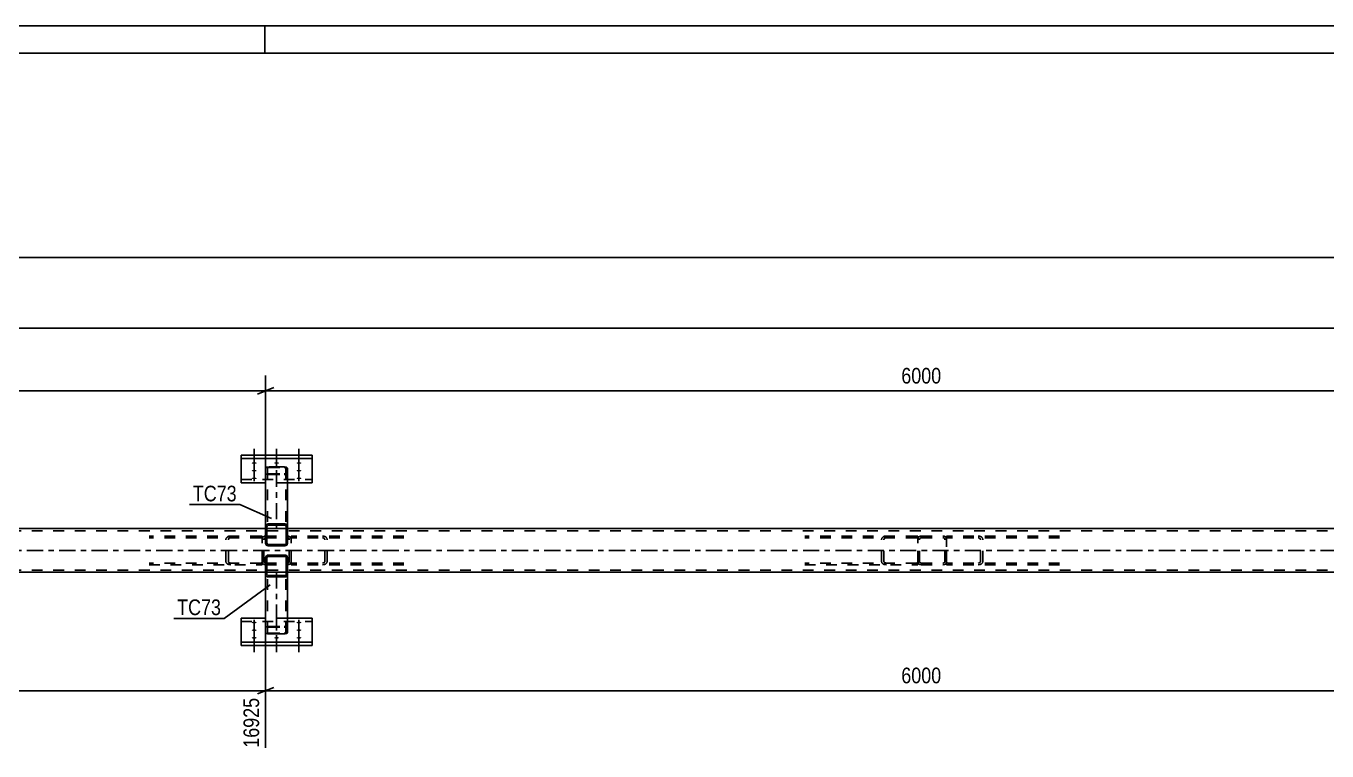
# Model space of a CAD drawing. Header units: millimetres. Extents: x -172 to 1017, y -617 to 224.
# Drawn here: x 553.1 to 791.3, y 91 to 223.6 of the extents above; entities that cross this region are included whole.
import ezdxf

# ---------------------------------------------------------------- set-up
doc = ezdxf.new("R2010")
doc.units = ezdxf.units.MM
doc.linetypes.add('DXK_LINE_DOT2', pattern=[3.9198, 1.9599, -1.9599])
doc.linetypes.add('DXK_LINE_DOT3', pattern=[5.9187, 2.979, -0.9799, 0.9799, -0.9799])
doc.styles.add('Arial Narrow', font='ARIALN.TTF', dxfattribs={"height": 0.2})

# ---------------------------------------------------------------- blocks, each defined once
blk = doc.blocks.new('Unknown-761545786-1135')
at = {"color": 5, "linetype": 'Continuous'}
for p, q in [((1016.83, 223.65), (-172.17, 223.65)), ((596.83, 218.65), (596.83, 223.65)), ((1011.83, 218.65), (-167.17, 218.65))]:
    blk.add_line(p, q, dxfattribs=at)
blk = doc.blocks.new('Bolt-761545786-3634 - 3568')
at = {"linetype": 'Continuous'}
for points in [[(594.9, 114.32), (594.81, 114.33), (594.72, 114.34), (594.64, 114.35), (594.57, 114.37), (594.52, 114.4), (594.48, 114.43), (594.46, 114.46), (594.46, 114.49), (594.48, 114.52), (594.52, 114.55), (594.57, 114.58), (594.64, 114.6), (594.72, 114.61), (594.81, 114.62), (594.9, 114.63), (594.99, 114.62), (595.08, 114.61), (595.16, 114.6), (595.23, 114.58), (595.28, 114.55), (595.32, 114.52), (595.34, 114.49), (595.34, 114.46), (595.32, 114.43), (595.28, 114.4), (595.23, 114.37), (595.16, 114.35), (595.08, 114.34), (594.99, 114.33)], [(603.1, 114.32), (603.01, 114.33), (602.92, 114.34), (602.84, 114.35), (602.77, 114.37), (602.72, 114.4), (602.68, 114.43), (602.66, 114.46), (602.66, 114.49), (602.68, 114.52), (602.72, 114.55), (602.77, 114.58), (602.84, 114.6), (602.92, 114.61), (603.01, 114.62), (603.1, 114.63), (603.19, 114.62), (603.28, 114.61), (603.36, 114.6), (603.43, 114.58), (603.48, 114.55), (603.52, 114.52), (603.54, 114.49), (603.54, 114.46), (603.52, 114.43), (603.48, 114.4), (603.43, 114.37), (603.36, 114.35), (603.28, 114.34), (603.19, 114.33)], [(594.9, 112.92), (594.81, 112.93), (594.72, 112.94), (594.64, 112.95), (594.57, 112.97), (594.52, 113), (594.48, 113.03), (594.46, 113.06), (594.46, 113.09), (594.48, 113.12), (594.52, 113.15), (594.57, 113.17), (594.64, 113.19), (594.72, 113.21), (594.81, 113.22), (594.9, 113.22), (594.99, 113.22), (595.08, 113.21), (595.16, 113.19), (595.23, 113.17), (595.28, 113.15), (595.32, 113.12), (595.34, 113.09), (595.34, 113.06), (595.32, 113.03), (595.28, 113), (595.23, 112.97), (595.16, 112.95), (595.08, 112.94), (594.99, 112.93)], [(603.1, 112.92), (603.01, 112.93), (602.92, 112.94), (602.84, 112.95), (602.77, 112.97), (602.72, 113), (602.68, 113.03), (602.66, 113.06), (602.66, 113.09), (602.68, 113.12), (602.72, 113.15), (602.77, 113.17), (602.84, 113.19), (602.92, 113.21), (603.01, 113.22), (603.1, 113.22), (603.19, 113.22), (603.28, 113.21), (603.36, 113.19), (603.43, 113.17), (603.48, 113.15), (603.52, 113.12), (603.54, 113.09), (603.54, 113.06), (603.52, 113.03), (603.48, 113), (603.43, 112.97), (603.36, 112.95), (603.28, 112.94), (603.19, 112.93)], [(594.9, 111.52), (594.81, 111.52), (594.72, 111.53), (594.64, 111.55), (594.57, 111.57), (594.52, 111.6), (594.48, 111.62), (594.46, 111.65), (594.46, 111.69), (594.48, 111.72), (594.52, 111.75), (594.57, 111.77), (594.64, 111.79), (594.72, 111.81), (594.81, 111.82), (594.9, 111.82), (594.99, 111.82), (595.08, 111.81), (595.16, 111.79), (595.23, 111.77), (595.28, 111.75), (595.32, 111.72), (595.34, 111.69), (595.34, 111.65), (595.32, 111.62), (595.28, 111.6), (595.23, 111.57), (595.16, 111.55), (595.08, 111.53), (594.99, 111.52)], [(599, 111.52), (598.91, 111.52), (598.82, 111.53), (598.74, 111.55), (598.67, 111.57), (598.62, 111.6), (598.58, 111.62), (598.56, 111.65), (598.56, 111.69), (598.58, 111.72), (598.62, 111.75), (598.67, 111.77), (598.74, 111.79), (598.82, 111.81), (598.91, 111.82), (599, 111.82), (599.09, 111.82), (599.18, 111.81), (599.26, 111.79), (599.33, 111.77), (599.38, 111.75), (599.42, 111.72), (599.44, 111.69), (599.44, 111.65), (599.42, 111.62), (599.38, 111.6), (599.33, 111.57), (599.26, 111.55), (599.18, 111.53), (599.09, 111.52)], [(603.1, 111.52), (603.01, 111.52), (602.92, 111.53), (602.84, 111.55), (602.77, 111.57), (602.72, 111.6), (602.68, 111.62), (602.66, 111.65), (602.66, 111.69), (602.68, 111.72), (602.72, 111.75), (602.77, 111.77), (602.84, 111.79), (602.92, 111.81), (603.01, 111.82), (603.1, 111.82), (603.19, 111.82), (603.28, 111.81), (603.36, 111.79), (603.43, 111.77), (603.48, 111.75), (603.52, 111.72), (603.54, 111.69), (603.54, 111.65), (603.52, 111.62), (603.48, 111.6), (603.43, 111.57), (603.36, 111.55), (603.28, 111.53), (603.19, 111.52)]]:
    blk.add_hatch(color=1, dxfattribs=at).paths.add_polyline_path(points)
at = {"color": 1, "linetype": 'Continuous'}
for p, q in [((594.9, 114.96), (594.9, 111.84)), ((603.1, 114.96), (603.1, 111.84)), ((594.9, 113.56), (594.9, 110.44)), ((594.9, 112.16), (594.9, 109.04)), ((599, 112.16), (599, 109.04)), ((603.1, 113.56), (603.1, 110.44)), ((603.1, 112.16), (603.1, 109.04))]:
    blk.add_line(p, q, dxfattribs=at)
at = {"color": 1, "linetype": 'DXK_LINE_DOT2'}
blk.add_line((599, 114.96), (599, 111.84), dxfattribs=at)
blk = doc.blocks.new('Part-761545786-3579 - 3568')
at = {"color": 2, "linetype": 'Continuous'}
for p, q in [((597, 132.04), (597.03, 132.23)), ((597, 132.04), (597, 129)), ((597.03, 132.23), (597.14, 132.38)), ((597.14, 132.38), (597.29, 132.49)), ((597.26, 132.13), (597.24, 132.04)), ((597.24, 129), (597.24, 132.04)), ((597.31, 132.21), (597.26, 132.13)), ((597.29, 132.49), (597.48, 132.52)), ((597.39, 132.26), (597.31, 132.21)), ((597.48, 132.28), (597.39, 132.26)), ((600.52, 132.52), (597.48, 132.52)), ((600.52, 132.28), (597.48, 132.28)), ((600.52, 132.52), (600.7, 132.49)), ((600.61, 132.26), (600.52, 132.28)), ((600.69, 132.21), (600.61, 132.26)), ((600.74, 132.13), (600.69, 132.21)), ((600.7, 132.49), (600.86, 132.38)), ((600.76, 132.04), (600.74, 132.13)), ((600.76, 129), (600.76, 132.04)), ((600.86, 132.38), (600.96, 132.23)), ((600.96, 132.23), (601, 132.04)), ((601, 132.04), (601, 129)), ((597, 129), (597.03, 128.82)), ((597.03, 128.82), (597.14, 128.66)), ((597.14, 128.66), (597.29, 128.56)), ((597.24, 129), (597.26, 128.91)), ((597.26, 128.91), (597.31, 128.83)), ((597.31, 128.83), (597.39, 128.78)), ((597.39, 128.78), (597.48, 128.76)), ((600.52, 128.76), (597.48, 128.76)), ((600.52, 128.76), (600.61, 128.78)), ((600.61, 128.78), (600.69, 128.83)), ((600.69, 128.83), (600.74, 128.91)), ((600.7, 128.56), (600.86, 128.66)), ((600.74, 128.91), (600.76, 129)), ((600.86, 128.66), (600.96, 128.82)), ((600.96, 128.82), (601, 129)), ((597.29, 128.56), (597.48, 128.52)), ((600.52, 128.52), (597.48, 128.52)), ((600.52, 128.52), (600.7, 128.56))]:
    blk.add_line(p, q, dxfattribs=at)
at = {"color": 7, "linetype": 'DXK_LINE_DOT2'}
for p, q in [((597.24, 131.66), (597, 131.66)), ((597.24, 132.04), (597.24, 129)), ((600.76, 132.04), (600.76, 129)), ((601, 131.66), (600.76, 131.66)), ((597.03, 128.82), (597, 129)), ((601, 129), (600.96, 128.82)), ((597.48, 128.52), (597.29, 128.56)), ((600.7, 128.56), (600.52, 128.52))]:
    blk.add_line(p, q, dxfattribs=at)
for centre, start, end in [((597.48, 129), 202.5, 247.5), ((600.52, 129), 292.5, 337.5)]:
    blk.add_arc(centre, 0.48, start, end, dxfattribs=at)
blk = doc.blocks.new('Part-761545786-3580 - 3568')
at = {"color": 2, "linetype": 'Continuous'}
for p, q in [((597.04, 126.51), (597, 126.33)), ((597, 123.29), (597, 126.33)), ((597.14, 126.67), (597.04, 126.51)), ((597.3, 126.77), (597.14, 126.67)), ((597.26, 126.42), (597.24, 126.33)), ((597.24, 126.33), (597.24, 123.29)), ((597.31, 126.5), (597.26, 126.42)), ((597.48, 126.81), (597.3, 126.77)), ((597.39, 126.55), (597.31, 126.5)), ((597.48, 126.57), (597.39, 126.55)), ((600.52, 126.81), (597.48, 126.81)), ((600.52, 126.57), (597.48, 126.57)), ((600.7, 126.77), (600.52, 126.81)), ((600.61, 126.55), (600.52, 126.57)), ((600.69, 126.5), (600.61, 126.55)), ((600.74, 126.42), (600.69, 126.5)), ((600.86, 126.67), (600.7, 126.77)), ((600.76, 126.33), (600.74, 126.42)), ((600.76, 126.33), (600.76, 123.29)), ((600.96, 126.51), (600.86, 126.67)), ((601, 126.33), (600.96, 126.51)), ((601, 123.29), (601, 126.33)), ((597.04, 123.1), (597, 123.29)), ((597.14, 122.95), (597.04, 123.1)), ((597.3, 122.84), (597.14, 122.95)), ((597.24, 123.29), (597.26, 123.2)), ((597.26, 123.2), (597.31, 123.12)), ((597.48, 122.81), (597.3, 122.84)), ((597.31, 123.12), (597.39, 123.07)), ((597.39, 123.07), (597.48, 123.05)), ((600.52, 123.05), (597.48, 123.05)), ((600.52, 122.81), (597.48, 122.81)), ((600.52, 123.05), (600.61, 123.07)), ((600.7, 122.84), (600.52, 122.81)), ((600.61, 123.07), (600.69, 123.12)), ((600.69, 123.12), (600.74, 123.2)), ((600.86, 122.95), (600.7, 122.84)), ((600.74, 123.2), (600.76, 123.29)), ((600.96, 123.1), (600.86, 122.95)), ((601, 123.29), (600.96, 123.1))]:
    blk.add_line(p, q, dxfattribs=at)
at = {"color": 7, "linetype": 'DXK_LINE_DOT2'}
for p, q in [((597, 126.33), (597.04, 126.51)), ((597.3, 126.77), (597.48, 126.81)), ((600.52, 126.81), (600.7, 126.77)), ((600.96, 126.51), (601, 126.33)), ((597, 123.29), (597, 123.66)), ((597.24, 123.66), (597, 123.66)), ((597.24, 123.29), (597.24, 123.66)), ((600.76, 123.29), (600.76, 123.66)), ((601, 123.66), (600.76, 123.66)), ((601, 123.29), (601, 123.66))]:
    blk.add_line(p, q, dxfattribs=at)
for centre, start, end in [((597.48, 126.33), 112.5, 157.5), ((600.52, 126.33), 22.5, 67.5)]:
    blk.add_arc(centre, 0.48, start, end, dxfattribs=at)
blk = doc.blocks.new('Part-761545786-3692 - 3568')
at = {"color": 7, "linetype": 'DXK_LINE_DOT2'}
for p, q in [((597, 123.29), (597, 123.66)), ((597.24, 123.66), (597, 123.66)), ((597.32, 112.61), (597.32, 123.66)), ((600.36, 123.66), (601, 123.66)), ((600.66, 123.66), (600.68, 123.66)), ((600.68, 112.61), (600.68, 123.66)), ((601, 123.29), (601, 123.66)), ((597, 113.54), (597.05, 113.62)), ((597.05, 113.62), (597.19, 113.69)), ((597.19, 113.69), (597.39, 113.74)), ((597.34, 113.58), (597.32, 113.54)), ((597.32, 112.61), (597.34, 112.57)), ((597.41, 113.62), (597.34, 113.58)), ((597.34, 112.57), (597.41, 112.53)), ((597.39, 113.74), (597.64, 113.76)), ((597.52, 113.64), (597.41, 113.62)), ((597.41, 112.53), (597.52, 112.51)), ((597.64, 113.65), (597.52, 113.64)), ((597.52, 112.51), (597.64, 112.5)), ((597.64, 113.76), (600.36, 113.76)), ((597.64, 113.65), (600.36, 113.65)), ((597.64, 112.5), (600.36, 112.5)), ((600.36, 113.76), (600.6, 113.74)), ((600.48, 113.64), (600.36, 113.65)), ((600.36, 112.5), (600.48, 112.51)), ((600.59, 113.62), (600.48, 113.64)), ((600.48, 112.51), (600.59, 112.53)), ((600.66, 113.58), (600.59, 113.62)), ((600.59, 112.53), (600.66, 112.57)), ((600.6, 113.74), (600.81, 113.69)), ((600.68, 113.54), (600.66, 113.58)), ((600.66, 112.57), (600.68, 112.61)), ((600.81, 113.69), (600.95, 113.62)), ((600.95, 113.62), (601, 113.54))]:
    blk.add_line(p, q, dxfattribs=at)
at = {"color": 2, "linetype": 'Continuous'}
for p, q in [((597, 112.61), (597, 123.29)), ((600.76, 123.66), (597.24, 123.66)), ((601, 112.61), (601, 123.29)), ((597.05, 112.52), (597, 112.61)), ((597.19, 112.45), (597.05, 112.52)), ((597.39, 112.41), (597.19, 112.45)), ((597.64, 112.39), (597.39, 112.41)), ((597.64, 112.39), (600.36, 112.39)), ((600.6, 112.41), (600.36, 112.39)), ((600.81, 112.45), (600.6, 112.41)), ((600.95, 112.52), (600.81, 112.45)), ((601, 112.61), (600.95, 112.52))]:
    blk.add_line(p, q, dxfattribs=at)
at = {"color": 7, "linetype": 'DXK_LINE_DOT3'}
blk.add_line((599, 123.66), (599, 113.07), dxfattribs=at)
blk = doc.blocks.new('Part-761545786-3713 - 3568')
at = {"color": 7, "linetype": 'DXK_LINE_DOT2'}
for p, q in [((716.41, 129.91), (716.36, 129.66)), ((716.36, 125.66), (716.36, 129.66)), ((716.68, 129.66), (716.7, 129.79)), ((716.68, 125.66), (716.68, 129.66)), ((717, 130.3), (716.75, 130.26)), ((716.88, 129.96), (717, 129.98)), ((717, 130.3), (721, 130.3)), ((717, 129.98), (721, 129.98)), ((721.24, 130.26), (721, 130.3)), ((721, 129.98), (721.12, 129.96)), ((721.3, 129.79), (721.32, 129.66)), ((721.32, 125.66), (721.32, 129.66)), ((721.64, 129.66), (721.59, 129.91)), ((721.64, 125.66), (721.64, 129.66)), ((716.36, 125.66), (716.41, 125.42)), ((716.7, 125.54), (716.68, 125.66)), ((716.75, 125.07), (717, 125.02)), ((717, 125.34), (716.88, 125.37)), ((717, 125.34), (721, 125.34)), ((717, 125.02), (721, 125.02)), ((721.12, 125.37), (721, 125.34)), ((721, 125.02), (721.24, 125.07)), ((721.32, 125.66), (721.3, 125.54)), ((721.59, 125.42), (721.64, 125.66))]:
    blk.add_line(p, q, dxfattribs=at)
for centre, radius, start, end in [((717, 129.66), 0.64, 112.5, 157.5), ((717, 129.66), 0.32, 112.5, 157.5), ((721, 129.66), 0.32, 22.5, 67.5), ((721, 129.66), 0.64, 22.5, 67.5), ((717, 125.66), 0.64, 202.5, 247.5), ((717, 125.66), 0.32, 202.5, 247.5), ((721, 125.66), 0.32, 292.5, 337.5), ((721, 125.66), 0.64, 292.5, 337.5)]:
    blk.add_arc(centre, radius, start, end, dxfattribs=at)
blk = doc.blocks.new('Part-761545786-3714 - 3568')
at = {"color": 7, "linetype": 'DXK_LINE_DOT2'}
for p, q in [((596.41, 129.91), (596.36, 129.66)), ((596.36, 125.66), (596.36, 129.66)), ((596.68, 129.66), (596.7, 129.79)), ((596.68, 125.66), (596.68, 129.66)), ((597, 130.3), (596.75, 130.26)), ((596.88, 129.96), (597, 129.98)), ((597, 130.3), (601, 130.3)), ((597, 129.98), (601, 129.98)), ((601.24, 130.26), (601, 130.3)), ((601, 129.98), (601.12, 129.96)), ((601.3, 129.79), (601.32, 129.66)), ((601.32, 125.66), (601.32, 129.66)), ((601.64, 129.66), (601.59, 129.91)), ((601.64, 125.66), (601.64, 129.66)), ((596.36, 125.66), (596.41, 125.42)), ((596.7, 125.54), (596.68, 125.66)), ((596.75, 125.07), (597, 125.02)), ((597, 125.34), (596.88, 125.37)), ((597, 125.34), (601, 125.34)), ((597, 125.02), (601, 125.02)), ((601.12, 125.37), (601, 125.34)), ((601, 125.02), (601.24, 125.07)), ((601.32, 125.66), (601.3, 125.54)), ((601.59, 125.42), (601.64, 125.66))]:
    blk.add_line(p, q, dxfattribs=at)
for centre, radius, start, end in [((597, 129.66), 0.64, 112.5, 157.5), ((597, 129.66), 0.32, 112.5, 157.5), ((601, 129.66), 0.32, 22.5, 67.5), ((601, 129.66), 0.64, 22.5, 67.5), ((597, 125.66), 0.64, 202.5, 247.5), ((597, 125.66), 0.32, 202.5, 247.5), ((601, 125.66), 0.32, 292.5, 337.5), ((601, 125.66), 0.64, 292.5, 337.5)]:
    blk.add_arc(centre, radius, start, end, dxfattribs=at)
blk = doc.blocks.new('Part-761545786-3596 - 3568')
at = {"color": 7, "linetype": 'DXK_LINE_DOT2'}
for p, q in [((858, 131.26), (-80, 131.26)), ((601, 131.66), (597, 131.66)), ((858, 124.06), (-80, 124.06)), ((857.4, 123.66), (237, 123.66)), ((601, 123.66), (597, 123.66))]:
    blk.add_line(p, q, dxfattribs=at)
at = {"color": 2, "linetype": 'Continuous'}
for p, q in [((597, 131.66), (421, 131.66)), ((837, 131.66), (601, 131.66)), ((597, 123.66), (421, 123.66)), ((837, 123.66), (601, 123.66))]:
    blk.add_line(p, q, dxfattribs=at)
at = {"color": 7, "linetype": 'DXK_LINE_DOT3'}
blk.add_line((-80, 127.66), (858, 127.66), dxfattribs=at)
blk = doc.blocks.new('Bolt-761545786-3631 - 3568')
at = {"linetype": 'Continuous'}
for points in [[(594.9, 143.81), (594.99, 143.81), (595.08, 143.8), (595.16, 143.78), (595.23, 143.76), (595.28, 143.73), (595.32, 143.71), (595.34, 143.68), (595.34, 143.64), (595.32, 143.61), (595.28, 143.58), (595.23, 143.56), (595.16, 143.54), (595.08, 143.52), (594.99, 143.51), (594.9, 143.51), (594.81, 143.51), (594.72, 143.52), (594.64, 143.54), (594.57, 143.56), (594.52, 143.58), (594.48, 143.61), (594.46, 143.64), (594.46, 143.68), (594.48, 143.71), (594.52, 143.73), (594.57, 143.76), (594.64, 143.78), (594.72, 143.8), (594.81, 143.81)], [(599, 143.81), (599.09, 143.81), (599.18, 143.8), (599.26, 143.78), (599.33, 143.76), (599.38, 143.73), (599.42, 143.71), (599.44, 143.68), (599.44, 143.64), (599.42, 143.61), (599.38, 143.58), (599.33, 143.56), (599.26, 143.54), (599.18, 143.52), (599.09, 143.51), (599, 143.51), (598.91, 143.51), (598.82, 143.52), (598.74, 143.54), (598.67, 143.56), (598.62, 143.58), (598.58, 143.61), (598.56, 143.64), (598.56, 143.68), (598.58, 143.71), (598.62, 143.73), (598.67, 143.76), (598.74, 143.78), (598.82, 143.8), (598.91, 143.81)], [(603.1, 143.81), (603.19, 143.81), (603.28, 143.8), (603.36, 143.78), (603.43, 143.76), (603.48, 143.73), (603.52, 143.71), (603.54, 143.68), (603.54, 143.64), (603.52, 143.61), (603.48, 143.58), (603.43, 143.56), (603.36, 143.54), (603.28, 143.52), (603.19, 143.51), (603.1, 143.51), (603.01, 143.51), (602.92, 143.52), (602.84, 143.54), (602.77, 143.56), (602.72, 143.58), (602.68, 143.61), (602.66, 143.64), (602.66, 143.68), (602.68, 143.71), (602.72, 143.73), (602.77, 143.76), (602.84, 143.78), (602.92, 143.8), (603.01, 143.81)], [(594.9, 142.41), (594.99, 142.4), (595.08, 142.39), (595.16, 142.38), (595.23, 142.36), (595.28, 142.33), (595.32, 142.3), (595.34, 142.27), (595.34, 142.24), (595.32, 142.21), (595.28, 142.18), (595.23, 142.16), (595.16, 142.14), (595.08, 142.12), (594.99, 142.11), (594.9, 142.11), (594.81, 142.11), (594.72, 142.12), (594.64, 142.14), (594.57, 142.16), (594.52, 142.18), (594.48, 142.21), (594.46, 142.24), (594.46, 142.27), (594.48, 142.3), (594.52, 142.33), (594.57, 142.36), (594.64, 142.38), (594.72, 142.39), (594.81, 142.4)], [(594.9, 141.01), (594.99, 141), (595.08, 140.99), (595.16, 140.98), (595.23, 140.96), (595.28, 140.93), (595.32, 140.9), (595.34, 140.87), (595.34, 140.84), (595.32, 140.81), (595.28, 140.78), (595.23, 140.75), (595.16, 140.73), (595.08, 140.72), (594.99, 140.71), (594.9, 140.7), (594.81, 140.71), (594.72, 140.72), (594.64, 140.73), (594.57, 140.75), (594.52, 140.78), (594.48, 140.81), (594.46, 140.84), (594.46, 140.87), (594.48, 140.9), (594.52, 140.93), (594.57, 140.96), (594.64, 140.98), (594.72, 140.99), (594.81, 141)], [(603.1, 142.41), (603.19, 142.4), (603.28, 142.39), (603.36, 142.38), (603.43, 142.36), (603.48, 142.33), (603.52, 142.3), (603.54, 142.27), (603.54, 142.24), (603.52, 142.21), (603.48, 142.18), (603.43, 142.16), (603.36, 142.14), (603.28, 142.12), (603.19, 142.11), (603.1, 142.11), (603.01, 142.11), (602.92, 142.12), (602.84, 142.14), (602.77, 142.16), (602.72, 142.18), (602.68, 142.21), (602.66, 142.24), (602.66, 142.27), (602.68, 142.3), (602.72, 142.33), (602.77, 142.36), (602.84, 142.38), (602.92, 142.39), (603.01, 142.4)], [(603.1, 141.01), (603.19, 141), (603.28, 140.99), (603.36, 140.98), (603.43, 140.96), (603.48, 140.93), (603.52, 140.9), (603.54, 140.87), (603.54, 140.84), (603.52, 140.81), (603.48, 140.78), (603.43, 140.75), (603.36, 140.73), (603.28, 140.72), (603.19, 140.71), (603.1, 140.7), (603.01, 140.71), (602.92, 140.72), (602.84, 140.73), (602.77, 140.75), (602.72, 140.78), (602.68, 140.81), (602.66, 140.84), (602.66, 140.87), (602.68, 140.9), (602.72, 140.93), (602.77, 140.96), (602.84, 140.98), (602.92, 140.99), (603.01, 141)]]:
    blk.add_hatch(color=1, dxfattribs=at).paths.add_polyline_path(points)
at = {"color": 1, "linetype": 'Continuous'}
for p, q in [((594.9, 143.17), (594.9, 146.29)), ((599, 143.17), (599, 146.29)), ((603.1, 143.17), (603.1, 146.29)), ((594.9, 141.77), (594.9, 144.89)), ((594.9, 140.37), (594.9, 143.49)), ((603.1, 141.77), (603.1, 144.89)), ((603.1, 140.37), (603.1, 143.49))]:
    blk.add_line(p, q, dxfattribs=at)
at = {"color": 1, "linetype": 'DXK_LINE_DOT2'}
blk.add_line((599, 140.37), (599, 143.49), dxfattribs=at)
blk = doc.blocks.new('Part-761545786-3728 - 3568')
at = {"color": 7, "linetype": 'DXK_LINE_DOT2'}
for p, q in [((721.9, 130.3), (721.64, 130.27)), ((721.64, 130.27), (721.64, 125.06)), ((721.64, 129.92), (721.73, 129.96)), ((721.73, 129.96), (721.9, 129.98)), ((742.32, 130.3), (721.9, 130.3)), ((742.32, 129.98), (721.9, 129.98)), ((727.72, 130.26), (727.39, 130.3)), ((727.39, 129.98), (727.56, 129.96)), ((727.79, 129.79), (727.83, 129.66)), ((727.83, 125.66), (727.83, 129.66)), ((728.27, 129.66), (728.2, 129.91)), ((728.27, 125.66), (728.27, 129.66)), ((721.73, 125.37), (721.64, 125.41)), ((721.64, 125.06), (721.9, 125.02)), ((721.9, 125.34), (721.73, 125.37)), ((742.32, 125.34), (721.9, 125.34)), ((742.32, 125.02), (721.9, 125.02)), ((727.56, 125.37), (727.39, 125.34)), ((727.39, 125.02), (727.72, 125.07)), ((727.83, 125.66), (727.79, 125.54)), ((728.2, 125.42), (728.27, 125.66))]:
    blk.add_line(p, q, dxfattribs=at)
for centre, radius, start, end in [((727.46, 129.57), 0.401, 32.4104, 75.4453), ((727.52, 129.48), 0.802, 32.4104, 75.4453), ((727.46, 125.76), 0.401, 284.5547, 327.5896), ((727.52, 125.85), 0.802, 284.5547, 327.5896)]:
    blk.add_arc(centre, radius, start, end, dxfattribs=at)
blk = doc.blocks.new('Part-761545786-3669 - 3568')
at = {"color": 7, "linetype": 'DXK_LINE_DOT2'}
for p, q in [((596.1, 130.3), (575.68, 130.3)), ((596.1, 129.98), (575.68, 129.98)), ((589.8, 129.91), (589.73, 129.66)), ((589.73, 125.66), (589.73, 129.66)), ((590.17, 129.66), (590.21, 129.79)), ((590.17, 125.66), (590.17, 129.66)), ((590.61, 130.3), (590.28, 130.26)), ((590.44, 129.96), (590.61, 129.98)), ((596.1, 130.3), (596.36, 130.27)), ((596.1, 129.98), (596.27, 129.96)), ((596.27, 129.96), (596.36, 129.92)), ((596.36, 125.06), (596.36, 130.27)), ((596.1, 125.34), (575.68, 125.34)), ((575.68, 125.02), (596.1, 125.02)), ((589.73, 125.66), (589.8, 125.42)), ((590.21, 125.54), (590.17, 125.66)), ((590.28, 125.07), (590.61, 125.02)), ((590.61, 125.34), (590.44, 125.37)), ((596.27, 125.37), (596.1, 125.34)), ((596.1, 125.02), (596.36, 125.06)), ((596.36, 125.41), (596.27, 125.37))]:
    blk.add_line(p, q, dxfattribs=at)
for centre, radius, start, end in [((590.48, 129.48), 0.802, 104.5548, 147.5896), ((590.54, 129.57), 0.401, 104.5548, 147.5896), ((590.48, 125.85), 0.802, 212.4104, 255.4452), ((590.54, 125.76), 0.401, 212.4104, 255.4452)]:
    blk.add_arc(centre, radius, start, end, dxfattribs=at)
blk = doc.blocks.new('Part-761545786-3737 - 3568')
at = {"color": 2, "linetype": 'Continuous'}
for p, q in [((597.05, 142.81), (597.19, 142.88)), ((597.19, 142.88), (597.39, 142.92)), ((597.39, 142.92), (597.64, 142.94)), ((597.64, 142.94), (600.36, 142.94)), ((600.36, 142.94), (600.6, 142.92)), ((600.6, 142.92), (600.81, 142.88)), ((600.81, 142.88), (600.95, 142.81)), ((597, 142.72), (597.05, 142.81)), ((597, 142.72), (597, 132.05)), ((600.95, 142.81), (601, 142.72)), ((601, 142.72), (601, 131.66)), ((600.76, 131.66), (597.24, 131.66))]:
    blk.add_line(p, q, dxfattribs=at)
at = {"color": 7, "linetype": 'DXK_LINE_DOT2'}
for p, q in [((597.05, 141.71), (597, 141.79)), ((597.19, 141.64), (597.05, 141.71)), ((597.39, 141.59), (597.19, 141.64)), ((597.34, 142.76), (597.32, 142.72)), ((597.32, 142.72), (597.32, 131.66)), ((597.32, 141.79), (597.34, 141.75)), ((597.41, 142.8), (597.34, 142.76)), ((597.34, 141.75), (597.41, 141.71)), ((597.64, 141.57), (597.39, 141.59)), ((597.52, 142.82), (597.41, 142.8)), ((597.41, 141.71), (597.52, 141.69)), ((597.64, 142.83), (597.52, 142.82)), ((597.52, 141.69), (597.64, 141.68)), ((597.64, 142.83), (600.36, 142.83)), ((597.64, 141.68), (600.36, 141.68)), ((597.64, 141.57), (600.36, 141.57)), ((600.48, 142.82), (600.36, 142.83)), ((600.36, 141.68), (600.48, 141.69)), ((600.6, 141.59), (600.36, 141.57)), ((600.59, 142.8), (600.48, 142.82)), ((600.48, 141.69), (600.59, 141.71)), ((600.66, 142.76), (600.59, 142.8)), ((600.59, 141.71), (600.66, 141.75)), ((600.81, 141.64), (600.6, 141.59)), ((600.68, 142.72), (600.66, 142.76)), ((600.66, 141.75), (600.68, 141.79)), ((600.68, 142.72), (600.68, 131.66)), ((600.95, 141.71), (600.81, 141.64)), ((601, 141.79), (600.95, 141.71)), ((597, 132.05), (597, 131.66)), ((597.24, 131.66), (597, 131.66)), ((600.66, 131.66), (600.68, 131.66)), ((601, 131.66), (600.76, 131.66))]:
    blk.add_line(p, q, dxfattribs=at)
at = {"color": 7, "linetype": 'DXK_LINE_DOT3'}
blk.add_line((599, 142.26), (599, 131.66), dxfattribs=at)
blk = doc.blocks.new('Part-761545786-3740 - 3568')
at = {"color": 2, "linetype": 'Continuous'}
for p, q in [((592.5, 110.25), (592.5, 115.3)), ((597, 115.3), (592.5, 115.3)), ((605.5, 115.3), (601, 115.3)), ((605.5, 110.25), (605.5, 115.3)), ((592.5, 110.85), (605.5, 110.85)), ((592.5, 110.25), (605.5, 110.25))]:
    blk.add_line(p, q, dxfattribs=at)
at = {"color": 7, "linetype": 'DXK_LINE_DOT2'}
for p, q in [((592.5, 114.69), (605.5, 114.69)), ((601, 115.3), (597, 115.3))]:
    blk.add_line(p, q, dxfattribs=at)
blk = doc.blocks.new('Part-761545786-3783 - 3568')
at = {"color": 7, "linetype": 'DXK_LINE_DOT2'}
for p, q in [((601.9, 130.3), (601.64, 130.27)), ((601.64, 125.06), (601.64, 130.27)), ((601.64, 129.92), (601.73, 129.96)), ((601.73, 129.96), (601.9, 129.98)), ((622.32, 130.3), (601.9, 130.3)), ((622.32, 129.98), (601.9, 129.98)), ((607.72, 130.26), (607.39, 130.3)), ((607.39, 129.98), (607.56, 129.96)), ((607.79, 129.79), (607.83, 129.66)), ((607.83, 125.66), (607.83, 129.66)), ((608.27, 129.66), (608.2, 129.91)), ((608.27, 125.66), (608.27, 129.66)), ((601.73, 125.37), (601.64, 125.41)), ((601.64, 125.06), (601.9, 125.02)), ((601.9, 125.34), (601.73, 125.37)), ((622.32, 125.34), (601.9, 125.34)), ((622.32, 125.02), (601.9, 125.02)), ((607.56, 125.37), (607.39, 125.34)), ((607.39, 125.02), (607.72, 125.07)), ((607.83, 125.66), (607.79, 125.54)), ((608.2, 125.42), (608.27, 125.66))]:
    blk.add_line(p, q, dxfattribs=at)
for centre, radius, start, end in [((607.46, 129.57), 0.401, 32.4104, 75.4453), ((607.52, 129.48), 0.802, 32.4104, 75.4453), ((607.46, 125.76), 0.401, 284.5547, 327.5896), ((607.52, 125.85), 0.802, 284.5547, 327.5896)]:
    blk.add_arc(centre, radius, start, end, dxfattribs=at)
blk = doc.blocks.new('Part-761545786-3784 - 3568')
at = {"color": 7, "linetype": 'DXK_LINE_DOT2'}
for p, q in [((716.1, 130.3), (695.68, 130.3)), ((716.1, 129.98), (695.68, 129.98)), ((709.8, 129.91), (709.73, 129.66)), ((709.73, 125.66), (709.73, 129.66)), ((710.17, 129.66), (710.21, 129.79)), ((710.17, 125.66), (710.17, 129.66)), ((710.61, 130.3), (710.28, 130.26)), ((710.44, 129.96), (710.61, 129.98)), ((716.1, 130.3), (716.36, 130.27)), ((716.1, 129.98), (716.27, 129.96)), ((716.27, 129.96), (716.36, 129.92)), ((716.36, 125.06), (716.36, 130.27)), ((716.1, 125.34), (695.68, 125.34)), ((695.68, 125.02), (716.1, 125.02)), ((709.73, 125.66), (709.8, 125.42)), ((710.21, 125.54), (710.17, 125.66)), ((710.28, 125.07), (710.61, 125.02)), ((710.61, 125.34), (710.44, 125.37)), ((716.27, 125.37), (716.1, 125.34)), ((716.1, 125.02), (716.36, 125.06)), ((716.36, 125.41), (716.27, 125.37))]:
    blk.add_line(p, q, dxfattribs=at)
for centre, radius, start, end in [((710.48, 129.48), 0.802, 104.5547, 147.5896), ((710.54, 129.57), 0.401, 104.5547, 147.5896), ((710.48, 125.85), 0.802, 212.4104, 255.4453), ((710.54, 125.76), 0.401, 212.4104, 255.4453)]:
    blk.add_arc(centre, radius, start, end, dxfattribs=at)
blk = doc.blocks.new('Part-761545786-3796 - 3568')
at = {"color": 2, "linetype": 'Continuous'}
for p, q in [((592.5, 140.03), (592.5, 145.08)), ((592.5, 145.08), (605.5, 145.08)), ((605.5, 144.48), (592.5, 144.48)), ((605.5, 145.08), (605.5, 140.03)), ((597, 140.03), (592.5, 140.03)), ((605.5, 140.03), (601, 140.03))]:
    blk.add_line(p, q, dxfattribs=at)
at = {"color": 7, "linetype": 'DXK_LINE_DOT2'}
for p, q in [((592.5, 140.64), (605.5, 140.64)), ((601, 140.03), (597, 140.03))]:
    blk.add_line(p, q, dxfattribs=at)
blk = doc.blocks.new('StraightDimension-761545786-3840 - 3568')
at = {"color": 7, "linetype": 'Continuous'}
for p, q in [((597, 114.67), (597, 91.56)), ((598.5, 102.6), (595.5, 101.4)), ((597, 102), (837, 102))]:
    blk.add_line(p, q, dxfattribs=at)
at = {"color": 0}
blk.add_wipeout([(721.26, 102.75), (721.26, 106.95), (712.74, 106.95), (712.74, 102.75)], dxfattribs=at)
at = {"color": 3, "style": 'Arial Narrow'}
blk.add_text('6000', height=2.863, dxfattribs=at).set_placement((713.34, 103.35))
blk = doc.blocks.new('StraightDimension-761545786-3855 - 3568')
at = {"color": 7, "linetype": 'Continuous'}
for p, q in [((417, 117.37), (417, 91.56)), ((597, 114.67), (597, 91.56)), ((418.5, 102.6), (415.5, 101.4)), ((595.5, 101.4), (598.5, 102.6)), ((417, 102), (597, 102))]:
    blk.add_line(p, q, dxfattribs=at)
at = {"color": 0}
blk.add_wipeout([(511.26, 102.75), (511.26, 106.95), (502.75, 106.95), (502.75, 102.75)], dxfattribs=at)
at = {"color": 0, "linetype": 'Continuous'}
blk.add_wipeout([(596.4, 101.3), (592.2, 101.3), (592.2, 90.96), (596.4, 90.96)], dxfattribs=at)
at = {"color": 3, "style": 'Arial Narrow'}
blk.add_text('4500', height=2.863, dxfattribs=at).set_placement((503.35, 103.35))
at = {"color": 3, "linetype": 'Continuous', "style": 'Arial Narrow'}
blk.add_text('16925', height=2.863, rotation=90.0002, dxfattribs=at).set_placement((595.8, 91.56))
blk = doc.blocks.new('StraightDimension-761545786-3993 - 3568')
at = {"color": 7, "linetype": 'Continuous'}
blk.add_line((-80, 168.36), (858, 168.36), dxfattribs=at)
blk = doc.blocks.new('StraightDimension-761545786-4059 - 3568')
at = {"color": 7, "linetype": 'Continuous'}
for p, q in [((597, 135.56), (597, 159.71)), ((598.5, 157.46), (595.5, 156.26)), ((597, 156.86), (837, 156.86))]:
    blk.add_line(p, q, dxfattribs=at)
at = {"color": 0}
blk.add_wipeout([(721.26, 157.61), (721.26, 161.81), (712.74, 161.81), (712.74, 157.61)], dxfattribs=at)
at = {"color": 3, "style": 'Arial Narrow'}
blk.add_text('6000', height=2.863, dxfattribs=at).set_placement((713.34, 158.21))
blk = doc.blocks.new('StraightDimension-761545786-4069 - 3568')
at = {"color": 7, "linetype": 'Continuous'}
for p, q in [((417, 134.79), (417, 159.71)), ((597, 135.56), (597, 159.71)), ((418.5, 157.46), (415.5, 156.26)), ((595.5, 156.26), (598.5, 157.46)), ((417, 156.86), (597, 156.86))]:
    blk.add_line(p, q, dxfattribs=at)
at = {"color": 0}
blk.add_wipeout([(511.26, 157.61), (511.26, 161.81), (502.75, 161.81), (502.75, 157.61)], dxfattribs=at)
at = {"color": 3, "style": 'Arial Narrow'}
blk.add_text('4500', height=2.863, dxfattribs=at).set_placement((503.35, 158.21))
blk = doc.blocks.new('StraightDimension-761545786-4112 - 3568')
at = {"color": 7, "linetype": 'Continuous'}
blk.add_line((-81, 181.27), (859, 181.27), dxfattribs=at)
blk = doc.blocks.new('Mark-761545786-3688 - 3568')
at = {"color": 0}
blk.add_wipeout([(588.83, 115.83), (588.83, 118.83), (580.8, 118.83), (580.8, 115.83)], dxfattribs=at)
blk.add_wipeout([(588.83, 115.83), (588.83, 118.83), (580.8, 118.83), (580.8, 115.83)], dxfattribs=at)
at = {"color": 30, "linetype": 'Continuous'}
for p in [(597.81, 121.4), (580.2, 115.23)]:
    blk.add_line(p, (589.43, 115.23), dxfattribs=at)
at = {"color": 3, "style": 'Arial Narrow'}
blk.add_text('TC73', height=2.863, dxfattribs=at).set_placement((580.8, 115.83))
blk = doc.blocks.new('Mark-761545786-3733 - 3568')
at = {"color": 0}
blk.add_wipeout([(591.7, 136.65), (591.7, 139.65), (583.67, 139.65), (583.67, 136.65)], dxfattribs=at)
blk.add_wipeout([(591.7, 136.65), (591.7, 139.65), (583.67, 139.65), (583.67, 136.65)], dxfattribs=at)
at = {"color": 30, "linetype": 'Continuous'}
for p in [(583.07, 136.05), (598.05, 133.54)]:
    blk.add_line(p, (592.3, 136.05), dxfattribs=at)
at = {"color": 3, "style": 'Arial Narrow'}
blk.add_text('TC73', height=2.863, dxfattribs=at).set_placement((583.67, 136.65))

msp = doc.modelspace()

# ---------------------------------------------------------------- block references
for name in ['Unknown-761545786-1135', 'Bolt-761545786-3631 - 3568', 'Part-761545786-3796 - 3568', 'Part-761545786-3737 - 3568', 'Part-761545786-3596 - 3568', 'Part-761545786-3579 - 3568', 'Part-761545786-3669 - 3568', 'Part-761545786-3714 - 3568', 'Part-761545786-3783 - 3568', 'Part-761545786-3784 - 3568', 'Part-761545786-3713 - 3568', 'Part-761545786-3728 - 3568', 'Part-761545786-3580 - 3568', 'Part-761545786-3692 - 3568', 'Part-761545786-3740 - 3568', 'Bolt-761545786-3634 - 3568']:
    msp.add_blockref(name, (0, 0))

# ---------------------------------------------------------------- next in the draw order: block references
for name in ['StraightDimension-761545786-3993 - 3568', 'StraightDimension-761545786-3840 - 3568']:
    msp.add_blockref(name, (0, 0))

# ---------------------------------------------------------------- next in the draw order: block references
for name in ['StraightDimension-761545786-4059 - 3568', 'StraightDimension-761545786-3855 - 3568']:
    msp.add_blockref(name, (0, 0))

# ---------------------------------------------------------------- next in the draw order: block references
for name in ['StraightDimension-761545786-4069 - 3568', 'Mark-761545786-3688 - 3568']:
    msp.add_blockref(name, (0, 0))

# ---------------------------------------------------------------- next in the draw order: block references
msp.add_blockref('StraightDimension-761545786-4112 - 3568', (0, 0))

# ---------------------------------------------------------------- next in the draw order: block references
msp.add_blockref('Mark-761545786-3733 - 3568', (0, 0))

doc.saveas('drawing.dxf')
